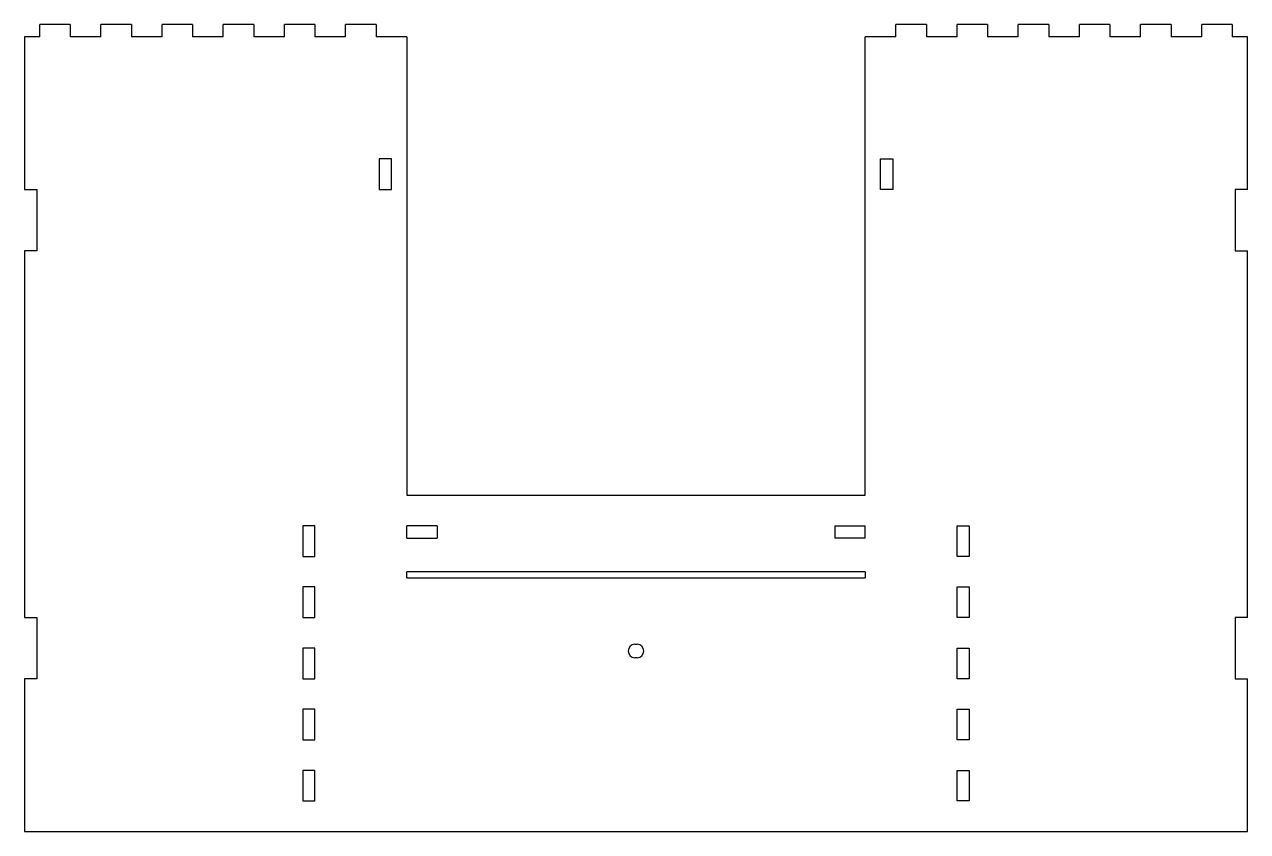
# Model space of a CAD drawing. Extents: x -125 to 275, y -260 to 4.
import ezdxf

# ---------------------------------------------------------------- set-up
doc = ezdxf.new("R2010")
doc.units = 0
doc.header["$MEASUREMENT"] = 0
doc.layers.get('0').update_dxf_attribs({"linetype": 'CONTINUOUS'})

msp = doc.modelspace()

# ---------------------------------------------------------------- linework, layer by layer
at = {"color": 7, "ltscale": 0.25}
for p, q in [((-110, 4), (-120, 4)), ((-90, 4), (-100, 4)), ((-70, 4), (-80, 4)), ((-50, 4), (-60, 4)), ((-30, 4), (-40, 4)), ((-10, 4), (-20, 4)), ((170, 4), (160, 4)), ((190, 4), (180, 4)), ((210, 4), (200, 4)), ((230, 4), (220, 4)), ((250, 4), (240, 4)), ((270, 4), (260, 4)), ((-100, 0), (-110, 0)), ((-80, 0), (-90, 0)), ((-60, 0), (-70, 0)), ((-40, 0), (-50, 0)), ((-20, 0), (-30, 0)), ((0, 0), (-10, 0)), ((160, 0), (150, 0)), ((180, 0), (170, 0)), ((200, 0), (190, 0)), ((220, 0), (210, 0)), ((240, 0), (230, 0)), ((260, 0), (250, 0)), ((-9, -40), (-9, -50)), ((-5, -50), (-5, -40)), ((155, -50), (155, -40)), ((159, -40), (159, -50)), ((-34, -160), (-34, -170)), ((-30, -170), (-30, -160)), ((10, -160), (0, -160)), ((140, -160), (150, -160)), ((180, -170), (180, -160)), ((184, -160), (184, -170)), ((0, -164), (10, -164)), ((150, -164), (140, -164)), ((-34, -180), (-34, -190)), ((-30, -190), (-30, -180)), ((180, -190), (180, -180)), ((184, -180), (184, -190)), ((-34, -200), (-34, -210)), ((-30, -210), (-30, -200)), ((180, -210), (180, -200)), ((184, -200), (184, -210)), ((-34, -220), (-34, -230)), ((-30, -230), (-30, -220)), ((180, -230), (180, -220)), ((184, -220), (184, -230)), ((-34, -240), (-34, -250)), ((-30, -250), (-30, -240)), ((180, -250), (180, -240)), ((184, -240), (184, -250))]:
    msp.add_line(p, q, dxfattribs=at)
at = {"color": 7, "ltscale": 0.1}
for p, q in [((-120, 0), (-120, 4)), ((-110, 4), (-110, 0)), ((-100, 0), (-100, 4)), ((-90, 4), (-90, 0)), ((-80, 0), (-80, 4)), ((-70, 4), (-70, 0)), ((-60, 0), (-60, 4)), ((-50, 4), (-50, 0)), ((-40, 0), (-40, 4)), ((-30, 4), (-30, 0)), ((-20, 0), (-20, 4)), ((-10, 4), (-10, 0)), ((160, 0), (160, 4)), ((170, 4), (170, 0)), ((180, 0), (180, 4)), ((190, 4), (190, 0)), ((200, 0), (200, 4)), ((210, 4), (210, 0)), ((220, 0), (220, 4)), ((230, 4), (230, 0)), ((240, 0), (240, 4)), ((250, 4), (250, 0)), ((260, 0), (260, 4)), ((270, 4), (270, 0)), ((-5, -40), (-9, -40)), ((155, -40), (159, -40)), ((-125, -50), (-121, -50)), ((-9, -50), (-5, -50)), ((159, -50), (155, -50)), ((275, -50), (271, -50)), ((-121, -70), (-125, -70)), ((271, -70), (275, -70)), ((-30, -160), (-34, -160)), ((0, -164), (0, -160)), ((10, -160), (10, -164)), ((140, -160), (140, -164)), ((150, -164), (150, -160)), ((180, -160), (184, -160)), ((-34, -170), (-30, -170)), ((184, -170), (180, -170)), ((-30, -180), (-34, -180)), ((180, -180), (184, -180)), ((-125, -190), (-121, -190)), ((-34, -190), (-30, -190)), ((184, -190), (180, -190)), ((275, -190), (271, -190)), ((-30, -200), (-34, -200)), ((180, -200), (184, -200)), ((-121, -210), (-125, -210)), ((-34, -210), (-30, -210)), ((184, -210), (180, -210)), ((271, -210), (275, -210)), ((-30, -220), (-34, -220)), ((180, -220), (184, -220)), ((-34, -230), (-30, -230)), ((184, -230), (180, -230)), ((-30, -240), (-34, -240)), ((180, -240), (184, -240)), ((-34, -250), (-30, -250)), ((184, -250), (180, -250))]:
    msp.add_line(p, q, dxfattribs=at)
at = {"color": 7, "ltscale": 0.125}
for p, q in [((-120, 0), (-125, 0)), ((275, 0), (270, 0))]:
    msp.add_line(p, q, dxfattribs=at)
at = {"color": 7}
for p, q in [((-125, 0), (-125, -50)), ((0, 0), (0, -150)), ((150, -150), (150, 0)), ((275, -50), (275, 0)), ((-121, -50), (-121, -70)), ((271, -50), (271, -70)), ((-125, -70), (-125, -190)), ((275, -190), (275, -70)), ((0, -150), (150, -150)), ((150, -175), (0, -175)), ((0, -177), (150, -177)), ((-121, -190), (-121, -210)), ((271, -190), (271, -210)), ((-125, -210), (-125, -260)), ((275, -260), (275, -210)), ((-125, -260), (275, -260))]:
    msp.add_line(p, q, dxfattribs=at)
at = {"color": 7, "ltscale": 0.05}
for p, q in [((0, -177), (0, -175)), ((150, -175), (150, -177))]:
    msp.add_line(p, q, dxfattribs=at)
at = {"color": 7, "ltscale": 0.0175}
for p, q in [((74.65, -198.75), (75.35, -198.75)), ((75.35, -203.15), (74.65, -203.15))]:
    msp.add_line(p, q, dxfattribs=at)
at = {"color": 7}
for centre, start, end in [((74.65, -200.95), 90, 270), ((75.35, -200.95), 270, 90)]:
    msp.add_arc(centre, 2.2, start, end, dxfattribs=at)

doc.saveas('drawing.dxf')
